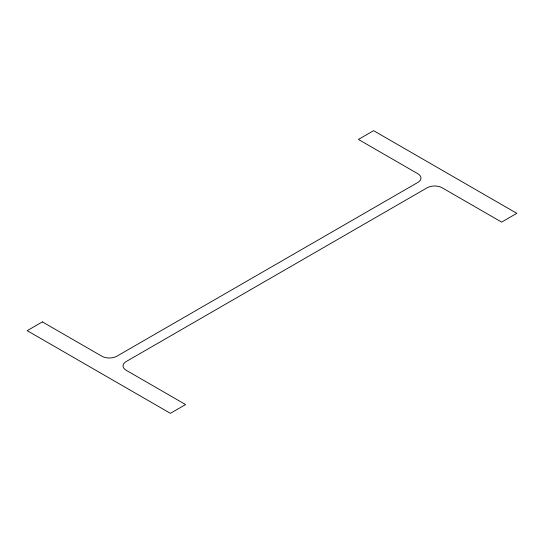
<?xml version="1.0" encoding="UTF-8"?>
<svg xmlns="http://www.w3.org/2000/svg" width="544" height="544" viewBox="0 0 544 544"><rect width="100%" height="100%" fill="white"/><g stroke="black" fill="none" stroke-linecap="round" stroke-linejoin="round"><path stroke-width="0.82" d="M42.391 321.892L27.2 330.664L170.394 413.331L185.586 404.566L126.133 370.24A10.608 6.127 0 0 1 126.133 361.576L427.149 187.782A10.608 6.127 0 0 1 442.156 187.782L501.609 222.108L516.8 213.336L373.606 130.669L358.414 139.434L417.867 173.76A10.608 6.127 0 0 1 417.867 182.424L116.851 356.218A10.608 6.127 0 0 1 101.844 356.218L42.391 321.892"/></g></svg>
